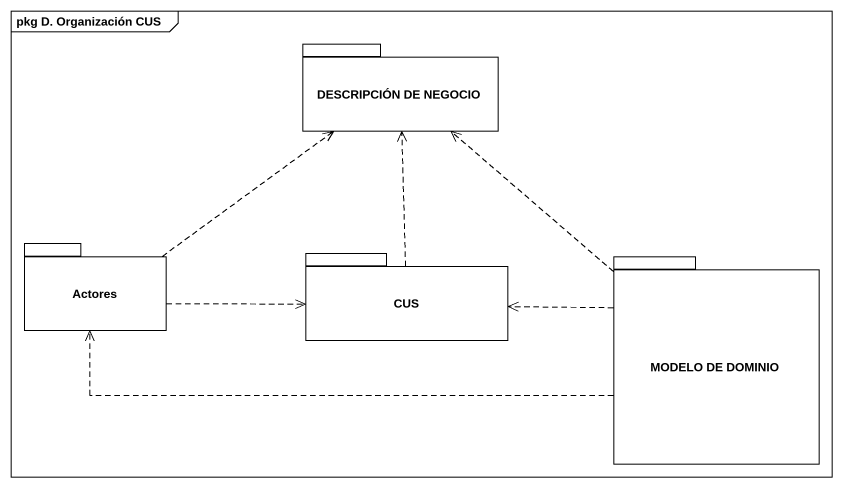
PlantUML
@startuml
mainframe pkg D. Organización CUS
package "DESCRIPCIÓN DE NEGOCIO" as DESCRIPCIÓN_DE_NEGOCIO {
}
package Actores {
}
package CUS {
}
package "MODELO DE DOMINIO" as MODELO_DE_DOMINIO {
}
Actores .up.> DESCRIPCIÓN_DE_NEGOCIO
Actores .right.> CUS
CUS .up.> DESCRIPCIÓN_DE_NEGOCIO
MODELO_DE_DOMINIO .up.> DESCRIPCIÓN_DE_NEGOCIO
MODELO_DE_DOMINIO .left.> Actores
MODELO_DE_DOMINIO .left.> CUS
@enduml
